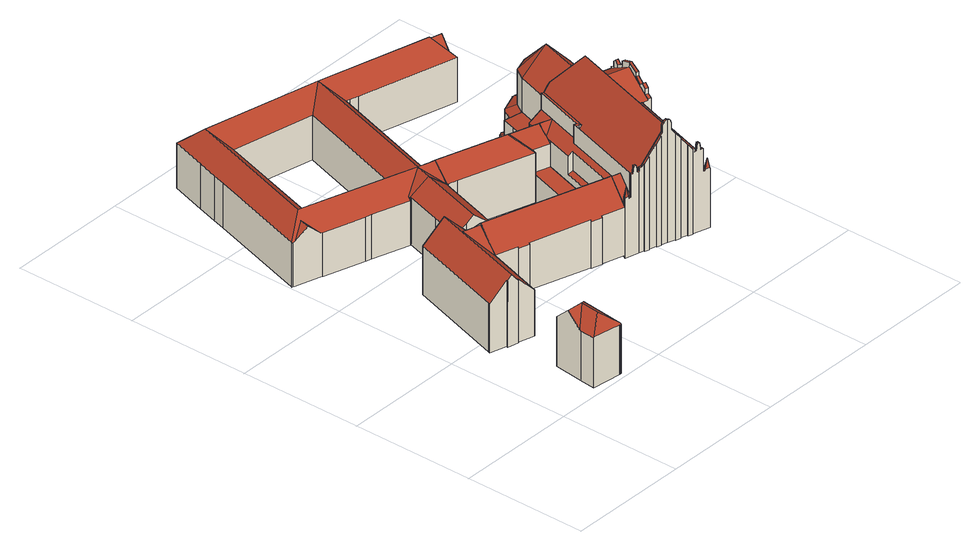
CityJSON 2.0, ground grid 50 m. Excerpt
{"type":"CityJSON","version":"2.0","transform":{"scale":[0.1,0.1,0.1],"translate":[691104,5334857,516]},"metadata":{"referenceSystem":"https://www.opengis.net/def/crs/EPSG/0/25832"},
"CityObjects":{
"building1":{"type":"Building","attributes":{"Gemeindeschluessel":"09162000","HoeheDach":"542.750","HoeheGrund":"517.264","Methode":"2000","NiedrigsteTraufeDesGebaeudes":"537.361","Geometrietyp2DReferenz":"3000","function":"31001_9998","roofType":"3100","measuredHeight":25.49,"storeysAboveGround":6},"geometry":[{"type":"MultiSurface","lod":"2","boundaries":[[[0,1,2,3,4,5]],[[6,7,0,5,8,9]],[[10,11,12,13]],[[14,4,3,15,16,10,13,17,18]],[[3,2,19,15]],[[15,19,20,16]],[[17,21,22,18]],[[14,8,5,4]],[[22,21,12,11,23,6,9]],[[13,12,21,17]],[[7,1,0]],[[14,18,22,9,8]],[[7,24,20,19,2,1]],[[6,23,24,7]],[[16,20,24,23,11,10]]],"semantics":{"surfaces":[{"type":"WallSurface"},{"type":"RoofSurface"},{"type":"GroundSurface"}],"values":[0,1,0,2,0,0,0,0,1,0,1,0,1,1,0]}}]},
"building2":{"type":"Building","attributes":{"Gemeindeschluessel":"09162000","HoeheDach":"545.970","HoeheGrund":"517.209","Methode":"2000","NiedrigsteTraufeDesGebaeudes":"536.095","Geometrietyp2DReferenz":"3000","function":"31001_2000","roofType":"3100","measuredHeight":28.76,"storeysAboveGround":6},"geometry":[{"type":"MultiSurface","lod":"2","boundaries":[[[25,26,27,28]],[[29,30,31,32]],[[33,34,32,31]],[[35,36,37,38,39]],[[25,40,41,42,26]],[[43,44,45,46]],[[47,39,38,48]],[[35,49,50,40,25,28,29,32,34,43,46,36]],[[47,51,49,35,39]],[[36,46,45,52,37]],[[51,47,48,52,45,44,53,42,41,54]],[[28,27,30,29]],[[50,54,41,40]],[[51,54,50,49]],[[53,44,43,34,33]],[[42,53,33,31,30,27,26]],[[38,37,52,48]]],"semantics":{"surfaces":[{"type":"WallSurface"},{"type":"RoofSurface"},{"type":"GroundSurface"}],"values":[0,0,0,0,0,0,1,2,0,0,1,0,0,0,0,1,1]}}]},
"building3":{"type":"Building","attributes":{"Gemeindeschluessel":"09162000","HoeheDach":"542.233","HoeheGrund":"517.141","Methode":"1000","NiedrigsteTraufeDesGebaeudes":"536.352","Geometrietyp2DReferenz":"3000","function":"31001_9998","roofType":"3100","measuredHeight":25.09,"storeysAboveGround":6},"geometry":[{"type":"MultiSurface","lod":"2","boundaries":[[[55,56,57,58]],[[59,60,61,62]],[[63,58,57,64,65]],[[66,67,68,69]],[[62,61,70,71]],[[63,65,72,73]],[[74,72,65,64,75,76,77,78,70,61,60]],[[63,73,79,59,62,71,80,81,82,66,69,55,58]],[[71,70,78,80]],[[79,74,60,59]],[[81,77,76,82]],[[69,68,56,55]],[[80,78,77,81]],[[57,56,68,67,75,64]],[[66,82,76,75,67]],[[74,79,73,72]]],"semantics":{"surfaces":[{"type":"WallSurface"},{"type":"RoofSurface"},{"type":"GroundSurface"}],"values":[0,0,0,0,0,0,1,2,0,0,0,0,0,1,0,0]}}]},
"building4":{"type":"Building","attributes":{"Gemeindeschluessel":"09162000","HoeheDach":"544.870","HoeheGrund":"517.216","Methode":"2000","NiedrigsteTraufeDesGebaeudes":"536.141","Geometrietyp2DReferenz":"3000","function":"31001_2000","roofType":"3100","measuredHeight":27.65,"storeysAboveGround":6},"geometry":[{"type":"MultiSurface","lod":"2","boundaries":[[[83,84,85,86]],[[87,88,89,90]],[[91,92,93,94]],[[95,96,97,98]],[[99,100,101,102]],[[103,57,92,91]],[[104,105,106,107]],[[108,93,92,57,109,110]],[[83,86,104,107,99,102,89,88,97,96,35,36,103,91,94]],[[107,106,100,99]],[[86,85,105,104]],[[36,35,111,110,109]],[[102,101,90,89]],[[88,87,98,97]],[[96,95,111,35]],[[83,94,93,108,84]],[[36,109,57,103]],[[87,90,101,100,106,105,85,84,108,110,111,95,98]]],"semantics":{"surfaces":[{"type":"WallSurface"},{"type":"RoofSurface"},{"type":"GroundSurface"}],"values":[0,0,0,0,0,0,0,1,2,0,0,0,0,0,0,0,0,1]}}]},
"building5":{"type":"Building","attributes":{"Gemeindeschluessel":"09162000","HoeheDach":"542.220","HoeheGrund":"516.773","Methode":"2000","NiedrigsteTraufeDesGebaeudes":"534.822","Geometrietyp2DReferenz":"3000","function":"31001_3000","roofType":"3100","measuredHeight":25.45,"storeysAboveGround":4},"geometry":[{"type":"MultiSurface","lod":"2","boundaries":[[[112,113,114,115,116]],[[117,118,119,120]],[[121,122,123]],[[124,125,126,127]],[[128,129,130,131,132,133]],[[134,135,136,137,138]],[[139,140,141,142,143]],[[144,145,146,147,148,136]],[[149,123,122,150,151,152,153,154,155,156,134,157,143,158,159]],[[147,119,118,160,161,162,163,113,112,148]],[[143,142,125,164,165,166,158]],[[167,165,164,168]],[[169,170,116,115]],[[171,76,172,173]],[[142,136,174,126,125]],[[175,149,159,176]],[[117,177,178,160,118]],[[131,179,180,144,181,182,132]],[[159,158,166,183,184,176]],[[155,185,156]],[[186,187,153,152,151,188]],[[174,189,190,191,127,126]],[[192,193,194,188,151,150,121,123,149,175]],[[195,173,172,185,155,154,196]],[[114,113,163,197]],[[190,189,170,169]],[[198,182,181]],[[197,199,200,177,117,120,201,202,203,180,179,131,130,129,204,171,173,195,196,187,186,188,194,193,192,175,176,184,183,167,168,124,127,191,190,169,115,114],[205,206,207,208,209,210,211,212]],[[212,213,141,140,205]],[[198,181,144,136,135,134]],[[202,146,145,203]],[[203,145,144,180]],[[141,213,137,136,142]],[[157,134,138,214,215,216,139,143]],[[128,133,134]],[[148,112,116,170,189,174,136]],[[207,206,205,140,139,216]],[[209,214,138,210]],[[138,137,213,212,211,210]],[[183,166,165,167]],[[204,129,128,217,76,171]],[[218,162,161]],[[150,122,121]],[[178,177,200,199,197,163,162,218]],[[201,120,119,147,146,202]],[[172,76,217,134,156,185]],[[168,164,125,124]],[[196,154,153,187]],[[215,214,209,208,207,216]],[[128,134,217]],[[160,178,218,161]],[[133,132,182,198,134]]],"semantics":{"surfaces":[{"type":"WallSurface"},{"type":"RoofSurface"},{"type":"GroundSurface"}],"values":[0,0,1,0,0,1,1,1,1,1,1,0,0,0,1,0,0,0,0,0,0,0,0,0,0,0,0,2,0,1,0,0,1,1,1,1,0,0,0,0,0,1,1,0,0,1,0,0,0,1,1,1]}}]},
"building6":{"type":"Building","attributes":{"Gemeindeschluessel":"09162000","HoeheDach":"542.350","HoeheGrund":"516.109","Methode":"2000","NiedrigsteTraufeDesGebaeudes":"536.388","Geometrietyp2DReferenz":"3000","function":"31001_9998","roofType":"3100","measuredHeight":26.24},"geometry":[{"type":"MultiSurface","lod":"2","boundaries":[[[219,220,221,222]],[[223,224,67,225]],[[226,227,221,220]],[[228,229,221,227]],[[230,231,232,233,234]],[[235,236,237,238]],[[236,235,232,231]],[[239,225,67,240,132]],[[226,220,241,242]],[[219,240,67,224,241,220]],[[243,244,238,237]],[[239,132,244,243]],[[221,229,234,233,222]],[[230,234,229,228]],[[242,241,224,223]],[[230,228,227,226,242,223,225,239,243,237,236,231]],[[235,238,244,132,240,219,222,233,232]]],"semantics":{"surfaces":[{"type":"RoofSurface"},{"type":"WallSurface"},{"type":"GroundSurface"}],"values":[0,1,1,1,1,1,1,1,1,0,1,1,0,1,1,2,0]}}]},
"building7":{"type":"Building","attributes":{"Gemeindeschluessel":"09162000","HoeheDach":"527.179","HoeheGrund":"516.109","Methode":"1000","NiedrigsteTraufeDesGebaeudes":"527.179","Geometrietyp2DReferenz":"3000","function":"31001_9998","roofType":"1000","measuredHeight":11.07,"storeysAboveGround":3},"geometry":[{"type":"MultiSurface","lod":"2","boundaries":[[[228,245,246,247]],[[227,248,245,228]],[[247,249,227,228]],[[250,248,227,249]],[[249,247,246,250]],[[250,246,245,248]]],"semantics":{"surfaces":[{"type":"WallSurface"},{"type":"GroundSurface"},{"type":"RoofSurface"}],"values":[0,0,1,0,0,2]}}]},
"building8":{"type":"Building","attributes":{"Gemeindeschluessel":"09162000","HoeheDach":"520.888","HoeheGrund":"517.140","Methode":"1000","NiedrigsteTraufeDesGebaeudes":"520.084","Geometrietyp2DReferenz":"3000","function":"31001_2000","roofType":"3200","measuredHeight":3.75},"geometry":[{"type":"MultiSurface","lod":"2","boundaries":[[[251,252,253]],[[254,252,255,256]],[[257,255,258]],[[257,258,251,253]],[[251,258,255,252]],[[259,260,254,256]],[[259,257,253,260]],[[260,253,252,254]],[[256,255,257,259]]],"semantics":{"surfaces":[{"type":"RoofSurface"},{"type":"WallSurface"},{"type":"GroundSurface"}],"values":[0,1,0,0,0,2,1,1,1]}}]},
"building9":{"type":"Building","attributes":{"name":"St. Michael","Gemeindeschluessel":"09162000","HoeheDach":"566.500","HoeheGrund":"516.190","Methode":"2000","NiedrigsteTraufeDesGebaeudes":"522.352","Geometrietyp2DReferenz":"3000","function":"31001_3041","roofType":"3200","measuredHeight":50.31,"storeysAboveGround":1},"geometry":[{"type":"MultiSurface","lod":"2","boundaries":[[[261,262,263,264,265]],[[266,267,268,269]],[[270,271,272,273]],[[274,275,276,277]],[[278,279,280,281]],[[282,283,284,285]],[[286,287,288,289,290]],[[286,290,291,292]],[[293,294,295,296]],[[297,275,298,299]],[[300,301,267,266]],[[262,302,303,304,263]],[[305,306,307,308,309,310,311]],[[312,313,314,315,316,317,318]],[[319,320,321,322,323,324,325,326,327,328]],[[329,330,331,327,326]],[[332,333,334,335]],[[309,336,337,310]],[[338,339,288,287]],[[340,341,342,343]],[[344,345,346,347,348,349]],[[350,351,352,353]],[[354,355,356,357,358,359,360,361,362,363,364,306,305,365,366,367,368,369,370,371,372,373,374,375,319,328,302,262,261,376,282,285,377,378,379,380,381,382,383,338,287,286,292,350,353,384,385,386,387,388]],[[389,390,391,392,393,394]],[[363,395,396,364]],[[396,307,306,364]],[[397,398,366,365]],[[399,296,295,400,401,402,337,336,403,404,405,406,407,268,267,301,408,409,410,411]],[[412,413,414,415]],[[297,416,417,418,419,276,275]],[[420,407,406,421]],[[422,423,424,425]],[[426,427,428]],[[429,430,431,432]],[[433,413,412]],[[403,336,309,308]],[[434,435,436]],[[437,438,439]],[[379,440,441,380]],[[342,341,442,443,444]],[[445,446,447,316,315]],[[355,448,449,450,451,452,453,454,455,456,457,356]],[[458,395,363,362]],[[269,268,407,420]],[[278,281,459,460,461,462,463,464]],[[445,315,314,324,323,465]],[[450,449,466,467]],[[459,281,280,468,469,343,342,444,470]],[[377,285,284,471,472,473]],[[410,436,437,411]],[[357,474,426,428,475,476,477,300,266,269,420,421,478,479,480,358]],[[292,291,351,350]],[[323,322,334,465]],[[375,481,320,319]],[[297,299,471,284,283,416]],[[445,465,334,482,483,446]],[[302,328,327,331,484,303]],[[485,417,486,487,488]],[[305,311,489,490,491,492,397,365]],[[493,494,495,496,497,432]],[[386,385,495,494,414]],[[498,467,466,499,461]],[[459,470,500,399,411,437,439,460]],[[449,448,270,273,499,466]],[[442,430,501]],[[311,310,337,402,489]],[[502,503,504,505]],[[436,438,437]],[[376,261,265,488,487]],[[330,506,484,331]],[[463,507,505,464]],[[409,508,434,436,410]],[[349,409,408,477,476]],[[509,510,468,280,279]],[[511,418,417,485,512]],[[455,454,391,513]],[[503,514,515,504]],[[431,442,516]],[[517,518,519,520,521,398,397,492,295,294,522,523]],[[524,435,434,508,525,526,527,456,455,513]],[[528,529,483,482]],[[530,531,532,533,534]],[[361,535,458,362]],[[536,537,538,539]],[[283,486,417,416]],[[540,541,542]],[[519,518,370,369]],[[274,443,442,298,275]],[[478,405,404,479]],[[382,543,544,383]],[[406,405,478,421]],[[545,546,547,548,441,440,549,550]],[[507,272,271,551]],[[451,450,467,394]],[[425,424,447,446,552]],[[477,408,301,300]],[[553,535,361,360]],[[354,388,554,469,468,510]],[[329,555,506,330]],[[524,513,391,390]],[[401,490,489,402]],[[528,482,334,333]],[[485,264,263,304]],[[556,316,424,423,533]],[[442,501,298]],[[376,487,486,283,282]],[[447,424,316]],[[527,347,346,457,456]],[[340,557,433,412]],[[380,441,548,381]],[[516,341,340,412,415]],[[348,526,525,349]],[[452,451,394,393]],[[546,501,430,429]],[[462,273,272,507,463]],[[536,539,473,472]],[[426,474,558,427]],[[461,499,273,462]],[[312,512,485,304,303,484,506,555,313]],[[536,559,537]],[[312,318,511,512]],[[469,554,560,561,340,343]],[[387,560,554,388]],[[378,377,473,539,538]],[[332,335,562,563]],[[389,394,467,498]],[[536,550,549,559]],[[516,442,341]],[[524,390,389,498,461,460,439,438,436,435]],[[314,313,555,325,324]],[[383,544,339,338]],[[382,381,548,547,543]],[[545,299,298,501,546]],[[375,374,563,562,481]],[[492,491,400,295]],[[475,344,349,476]],[[386,414,413,433,557,561,560,387]],[[551,502,505,507]],[[442,431,430]],[[453,452,393,392]],[[522,294,564,565]],[[427,558,345,344]],[[541,540,511,318,317]],[[511,540,419,418]],[[431,516,415,493,432]],[[531,565,564,532]],[[517,523,372,371]],[[556,542,317,316]],[[561,557,340]],[[359,566,553,360]],[[384,353,352,497,496]],[[527,526,348,347]],[[525,508,409,349]],[[429,432,497,352,351,291,290,289]],[[335,321,320,481,562]],[[368,520,519,369]],[[366,398,521,367]],[[552,446,483,529]],[[428,427,344,475]],[[370,518,517,371]],[[326,325,555,329]],[[293,556,533,532,564,294]],[[373,530,534,422,425,552,529,528,333,332,563,374]],[[480,566,359,358]],[[454,453,392,391]],[[384,496,495,385]],[[471,299,545,550,536,472]],[[415,414,494,493]],[[534,533,423,422]],[[279,515,514,509]],[[373,372,523,522,565,531,530]],[[396,395,458,535,553,566,480,479,404,403,308,307]],[[335,334,322,321]],[[379,378,538,537,559,549,440]],[[500,470,444,443,274,277]],[[521,520,368,367]],[[293,296,399,500,277,276,419,540,542,556]],[[278,464,505,504,515,279]],[[357,356,457,346,345,558,474]],[[485,488,265,264]],[[542,541,317]],[[546,429,289,288,339,544,543,547]],[[354,510,509,514,503,502,551,271,270,448,355]],[[490,401,400,491]]],"semantics":{"surfaces":[{"type":"WallSurface"},{"type":"RoofSurface"},{"type":"GroundSurface"}],"values":[0,1,1,0,0,0,0,0,0,0,1,0,0,0,0,1,1,1,0,0,0,0,2,0,0,0,0,0,1,0,1,1,1,0,1,0,0,0,0,1,0,0,0,1,1,1,0,0,0,1,0,0,0,0,1,0,0,1,0,1,0,0,1,1,1,1,1,0,0,0,0,1,0,1,0,1,1,1,1,0,0,1,0,1,0,0,0,1,1,0,0,1,0,1,1,1,0,0,0,0,1,1,1,0,1,0,0,1,1,0,0,1,1,0,0,1,1,0,1,1,0,1,0,0,1,0,0,1,1,1,0,0,0,0,0,1,0,1,1,1,1,1,1,1,0,0,0,1,1,0,0,0,0,1,1,0,0,1,1,0,0,0,0,0,0,0,0,1,1,0,0,1,1,0,1,0,1,0,0,1,0,1,0,1]}}]}
},
"vertices":[
[196,93,216],[203,149,268],[209,205,216],[209,205,13],[195,87,13],[195,87,216],[259,69,268],[268,144,268],[189,24,217],[192,24,219],[316,9,13],[316,9,214],[314,9,214],[314,9,13],[189,24,13],[210,207,13],[336,195,13],[309,10,13],[309,11,13],[210,207,214],[336,195,216],[309,10,214],[309,11,215],[316,14,218],[335,192,219],
[191,410,12],[191,410,282],[192,415,282],[192,415,12],[125,433,12],[125,433,211],[127,441,211],[127,441,12],[252,839,211],[252,839,12],[372,620,12],[420,787,12],[420,787,211],[397,705,281],[372,620,209],[234,398,12],[234,398,271],[208,406,300],[380,801,12],[380,801,252],[404,792,227],[404,792,12],[371,616,205],[326,724,281],[302,384,12],[236,403,12],[302,384,201],[419,787,211],[335,814,300],[236,403,271],
[520,767,11],[520,767,204],[518,759,204],[518,759,11],[383,809,11],[383,809,204],[396,852,204],[396,852,11],[420,787,11],[449,779,262],[420,787,238],[600,1028,11],[600,1028,204],[534,810,204],[534,810,11],[399,863,204],[399,863,11],[404,792,224],[404,792,11],[380,801,204],[531,1049,262],[519,1053,252],[462,1070,204],[417,922,204],[380,801,11],[417,922,11],[462,1070,11],[519,1053,11],
[879,471,12],[879,471,209],[879,470,208],[879,470,12],[505,576,202],[505,576,12],[506,580,12],[506,580,205],[862,656,12],[862,656,202],[929,633,205],[929,633,12],[463,593,205],[463,593,12],[462,589,12],[462,589,201],[744,505,12],[744,505,203],[746,509,207],[746,509,12],[518,759,12],[789,496,12],[789,496,207],[787,492,203],[787,492,12],[903,550,289],[420,787,205],[396,704,289],[372,620,205],
[1268,1657,190],[1268,1657,189],[1268,1657,8],[868,1760,8],[868,1760,190],[1243,1552,8],[1243,1552,189],[1235,1517,189],[1235,1517,8],[64,1192,234],[77,1235,234],[14,1208,189],[215,1904,8],[215,1904,191],[674,1804,192],[674,1804,8],[600,1028,205],[600,1028,8],[621,1096,8],[641,1165,8],[641,1165,204],[621,1096,262],[552,1117,262],[573,1188,262],[736,1716,262],[643,1662,190],[503,1208,190],[182,1308,189],[312,1732,189],[312,1732,188],[263,1819,262],[91,1258,262],[785,1632,190],[801,1628,190],[833,1620,191],[1234,1517,190],[1185,1601,262],[6,1210,189],[114,1177,188],[122,1175,188],[122,1174,188],[285,1124,188],[311,1116,189],[459,1071,189],[463,1082,201],[480,1139,262],[3,1213,191],[2,1211,188],[1247,1567,189],[1211,1616,239],[1265,1643,189],[1265,1644,189],[170,1760,190],[144,1677,190],[128,1625,190],[144,1677,8],[170,1760,8],[837,1768,8],[837,1768,190],[519,1053,8],[462,1070,203],[462,1070,8],[757,1786,192],[6,1210,8],[2,1211,8],[1247,1567,8],[1247,1567,190],[642,1167,8],[785,1632,8],[642,1167,190],[642,1167,202],[128,1625,8],[3,1213,8],[459,1071,201],[122,1174,8],[285,1124,8],[122,1175,8],[827,1770,190],[827,1770,8],[757,1786,8],[14,1208,8],[64,1192,8],[114,1177,8],[459,1071,8],[311,1116,8],[1265,1644,8],[631,1171,202],[1265,1643,8],[1256,1605,8],[1234,1517,8],[833,1620,8],[801,1628,8],[531,1050,8],[312,1732,8],[182,1308,8],[181,1307,8],[327,1262,8],[352,1254,8],[503,1208,8],[643,1662,8],[643,1663,8],[643,1663,191],[352,1254,190],[327,1262,190],[181,1307,190],[531,1050,262],[1256,1605,239],
[899,1010,263],[943,922,204],[949,940,204],[921,1023,248],[606,1026,1],[606,1026,204],[600,1028,1],[943,922,1],[949,940,1],[1017,919,1],[1017,919,204],[1026,946,1],[1048,1019,1],[1048,1019,220],[1038,987,248],[1026,946,222],[1053,1038,204],[1053,1038,1],[684,1151,1],[684,1151,204],[641,1165,1],[621,1096,264],[642,1015,204],[642,1015,1],[648,1163,1],[648,1163,204],
[1017,919,112],[929,633,112],[929,633,1],[949,940,112],[862,656,1],[862,656,112],
[828,1214,49],[809,1251,41],[791,1195,41],[809,1251,11],[961,1204,41],[961,1204,11],[943,1147,41],[924,1184,49],[943,1147,11],[791,1195,11],
[1048,1019,2],[1026,946,2],[1026,946,218],[1036,981,253],[1048,1019,219],[1168,381,363],[1171,391,363],[1164,393,363],[1161,384,363],[1351,838,406],[1364,879,389],[1353,882,389],[1340,841,406],[1185,1006,353],[1124,1025,284],[1124,1025,338],[1134,1021,353],[1369,935,328],[1369,935,334],[1374,950,325],[1374,950,319],[1056,1045,2],[1056,1045,138],[1085,1142,138],[1085,1142,2],[1269,1289,2],[1256,1290,2],[1256,1290,116],[1262,1289,117],[1269,1289,116],[1269,1288,117],[1269,1288,2],[950,457,338],[950,457,348],[1028,433,458],[1028,433,454],[1124,1025,147],[1170,1174,284],[1170,1174,147],[1172,380,334],[1174,390,334],[1017,919,2],[1017,919,216],[1025,945,216],[1046,419,2],[1074,410,2],[1074,410,437],[1059,415,458],[1059,415,486],[1054,416,499],[1046,419,503],[1026,822,245],[954,586,245],[940,541,287],[917,466,215],[917,466,320],[1022,808,320],[1026,822,320],[879,471,2],[879,471,245],[881,477,245],[881,477,240],[881,477,215],[904,552,287],[922,612,230],[922,612,142],[929,633,142],[929,633,2],[941,607,152],[1002,805,152],[984,811,143],[891,464,250],[893,463,240],[896,473,240],[886,470,287],[1062,423,486],[1057,425,499],[1256,1288,2],[1256,1288,117],[1358,1118,146],[1358,1118,284],[1312,969,284],[1312,969,146],[1193,384,240],[1212,378,240],[1212,378,146],[1193,384,146],[1193,384,230],[1185,386,240],[1344,1265,2],[1344,1265,117],[1345,1266,117],[1345,1266,2],[1384,945,2],[1349,832,2],[1313,712,2],[1209,369,2],[1139,390,2],[1138,387,2],[1120,392,2],[1121,396,2],[1092,405,2],[1091,401,2],[1073,407,2],[1018,427,2],[1017,424,2],[999,429,2],[1000,433,2],[972,441,2],[971,438,2],[952,443,2],[953,447,2],[932,453,2],[878,467,2],[879,470,2],[1053,1038,2],[1109,1222,2],[1122,1227,2],[1149,1214,2],[1172,1252,2],[1171,1253,2],[1181,1261,2],[1182,1260,2],[1355,1258,2],[1360,1243,2],[1400,1187,2],[1399,1103,2],[1429,1095,2],[1319,773,348],[1310,743,330],[1310,743,334],[1310,743,356],[1315,758,369],[1319,773,356],[1091,401,413],[1073,407,438],[1018,427,447],[1017,424,447],[1044,429,478],[1028,433,486],[1033,432,499],[1045,428,505],[1062,423,458],[1143,399,348],[1152,396,348],[1152,396,334],[1161,394,334],[1185,386,334],[1185,386,305],[1174,390,319],[1161,394,305],[1357,1156,146],[1400,1171,146],[1400,1187,146],[1356,1174,146],[1102,1031,144],[1102,1031,253],[1102,1031,320],[1112,1028,320],[1158,385,334],[1149,387,334],[922,456,363],[925,464,363],[917,466,363],[915,458,363],[1208,369,248],[1201,376,287],[1192,374,248],[1263,1243,141],[1263,1243,284],[1323,1226,284],[1323,1226,141],[1400,1141,160],[1284,731,314],[1284,731,319],[1280,733,319],[1266,737,306],[1266,737,319],[1257,740,319],[1149,1214,118],[1172,1252,117],[1264,1146,390],[1211,971,390],[1251,987,353],[914,467,215],[914,467,334],[917,466,362],[1349,832,404],[1338,796,389],[1338,796,373],[1330,769,356],[1326,754,369],[1321,739,356],[1321,739,334],[1316,722,325],[1316,722,146],[1313,712,146],[1092,405,413],[1326,964,319],[1244,868,389],[1340,840,389],[1340,841,388],[1353,882,362],[1361,910,345],[896,473,215],[1327,799,389],[1327,799,373],[1384,947,325],[1384,947,140],[1303,971,353],[1101,1195,138],[1101,1195,64],[1109,1222,64],[1209,369,242],[1190,375,240],[1182,377,240],[1182,377,334],[1149,387,348],[1140,390,348],[1139,390,349],[879,470,247],[905,470,240],[905,470,334],[984,811,216],[1082,966,253],[1056,1045,216],[1053,1038,215],[1049,1023,216],[1042,420,505],[1030,423,499],[1025,425,486],[1025,425,458],[1349,1185,141],[1361,1242,119],[1360,1243,119],[1355,1258,117],[1350,1262,118],[1327,799,364],[1340,840,406],[1193,912,478],[1201,1222,284],[1372,906,356],[1376,919,369],[1365,922,369],[1361,910,356],[1002,805,230],[1353,882,373],[1290,730,305],[1380,932,334],[1384,945,326],[1037,819,320],[1037,819,253],[1305,725,325],[1380,932,356],[1369,935,356],[1356,1174,284],[952,443,357],[971,438,382],[972,441,382],[1000,433,422],[999,429,422],[947,449,348],[953,447,357],[1305,725,319],[1290,730,240],[1298,727,230],[1298,727,146],[902,461,240],[902,461,334],[932,453,334],[937,452,334],[939,460,334],[928,463,334],[926,455,334],[1121,396,374],[1125,1187,78],[1123,1227,64],[1122,1227,64],[1110,1222,64],[1043,801,320],[1033,804,320],[1033,804,306],[1181,1261,117],[1182,1260,118],[1170,1174,141],[1201,1222,141],[1179,1259,118],[1171,1253,116],[1144,1216,115],[1125,1187,115],[1364,879,373],[911,459,334],[1120,392,374],[1429,1095,140],[941,607,230],[928,463,306],[1400,1140,160],[1212,378,242],[1144,1216,64],[1399,1103,143],[1399,1105,143],[878,467,248],[878,467,247],[939,460,348],[937,452,348],[1138,387,349]
]}
